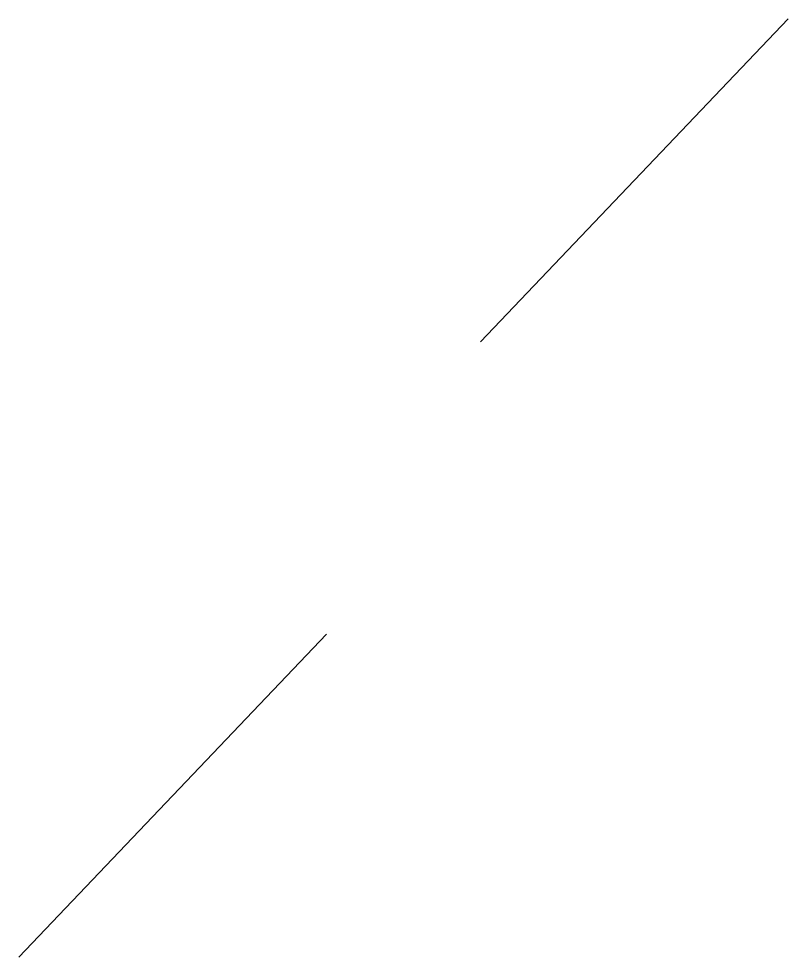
# Model space of a CAD drawing. Header units: feet. Extents: x 32.8 to 49.2, y 65.6 to 85.6.
import ezdxf

# ---------------------------------------------------------------- set-up
doc = ezdxf.new("R2010")
doc.units = ezdxf.units.FT

# ---------------------------------------------------------------- blocks, each defined once
blk = doc.blocks.new('CHILD', base_point=(250, 500))
blk.add_line((250, 500), (2250, 1550))
blk = doc.blocks.new('PARENT')
at = {"xscale": 0.1, "yscale": 0.2}
blk.add_blockref('CHILD', (300, 400), dxfattribs=at)

msp = doc.modelspace()

# ---------------------------------------------------------------- block references
for name, xscale, yscale in [('PARENT', 0.03280839895013123, 0.03280839895013123), ('CHILD', 0.0032808398950131233, 0.006561679790026247)]:
    msp.add_blockref(name, (32.808, 65.617), dxfattribs=dict(xscale=xscale, yscale=yscale))

doc.saveas('drawing.dxf')
